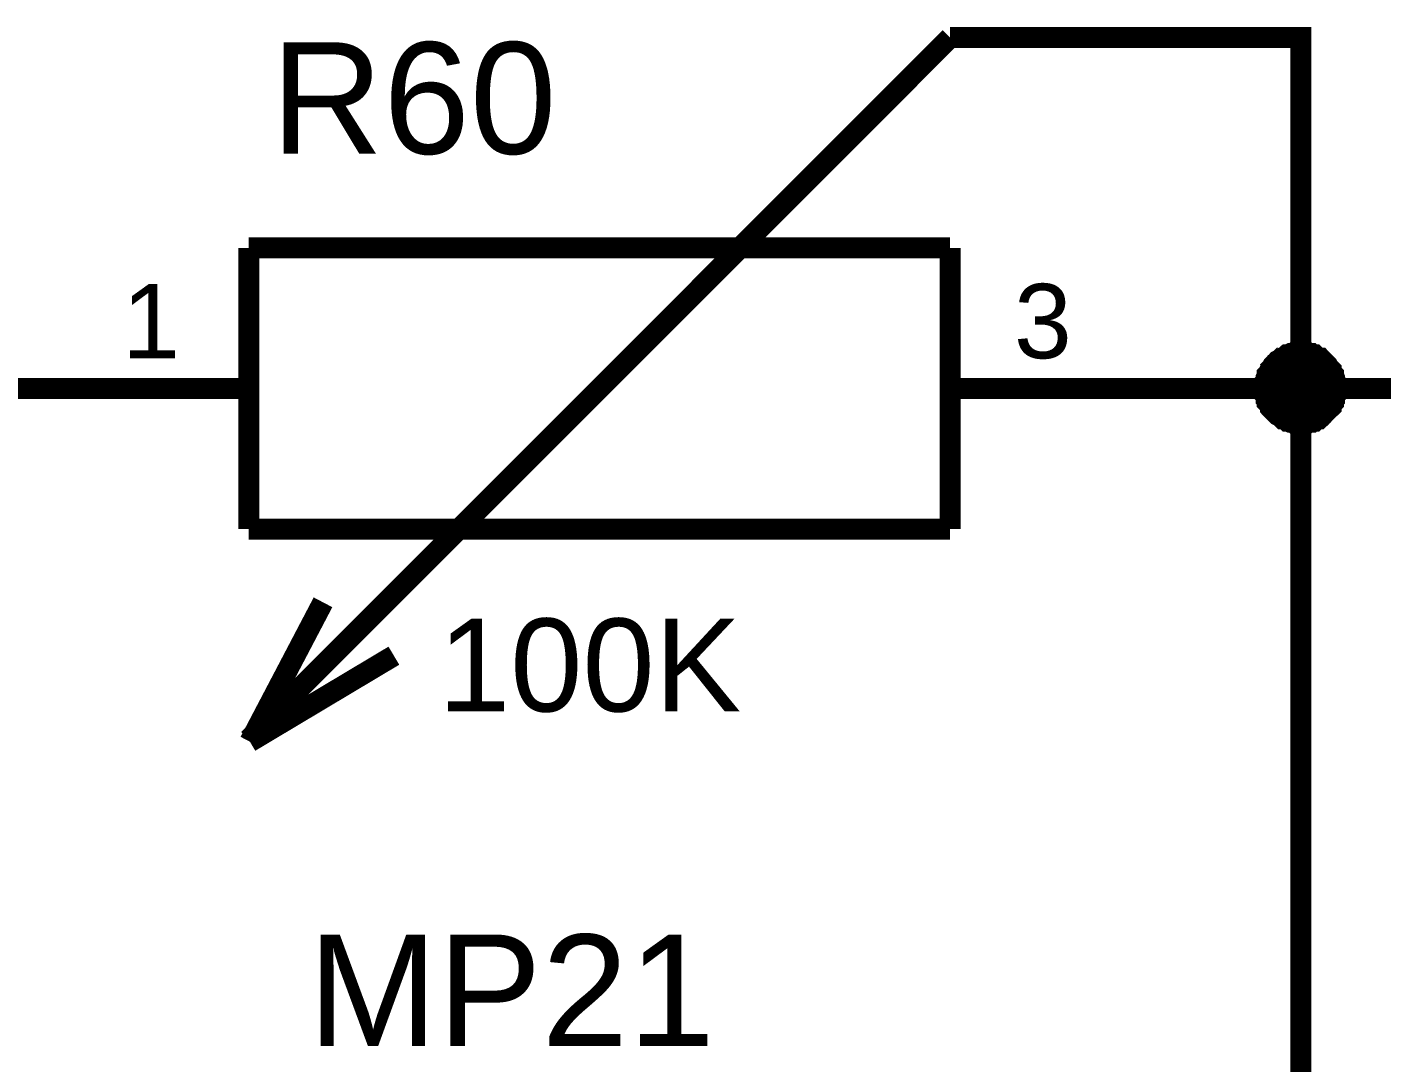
# Model space of a CAD drawing. Header units: millimetres. Extents: x -2024 to 917, y -725 to 13.
# Drawn here: x -1484.78 to -1465.47, y -403.79 to -389.02 of the extents above; entities that cross this region are included whole.
import ezdxf

# ---------------------------------------------------------------- set-up
doc = ezdxf.new("R2010")
doc.units = ezdxf.units.MM
doc.styles.get("Standard").update_dxf_attribs({"font": 'arial.ttf'})

msp = doc.modelspace()

# ---------------------------------------------------------------- linework, layer by layer
at = {"color": 7}
for points, const_width in [([(-1469.123, -389.173), (-1466.624, -389.173), (-1466.624, -394.174), (-1466.624, -409.176), (-1476.621, -409.176), (-1489.117, -409.176)], 0.3), ([(-1471.622, -389.173), (-1481.619, -399.175)], 0.3), ([(-1471.622, -389.173), (-1469.123, -389.173)], 0.3), ([(-1481.619, -392.17), (-1481.619, -396.177)], 0.3), ([(-1481.619, -392.17), (-1471.622, -392.17)], 0.3), ([(-1471.622, -392.17), (-1471.622, -396.177)], 0.3), ([(-1467.137, -394.174), (-1467.137, -394.141), (-1467.137, -394.124), (-1467.137, -394.091), (-1467.12, -394.074), (-1467.12, -394.041), (-1467.12, -394.025), (-1467.104, -393.992), (-1467.104, -393.975), (-1467.087, -393.958), (-1467.071, -393.925), (-1467.054, -393.909), (-1467.054, -393.892), (-1467.038, -393.876), (-1467.021, -393.843), (-1467.004, -393.826), (-1466.988, -393.809), (-1466.971, -393.793), (-1466.955, -393.776), (-1466.922, -393.76), (-1466.905, -393.743), (-1466.889, -393.743), (-1466.872, -393.727), (-1466.839, -393.71), (-1466.822, -393.694), (-1466.806, -393.694), (-1466.773, -393.677), (-1466.756, -393.677), (-1466.723, -393.677), (-1466.707, -393.66), (-1466.673, -393.66), (-1466.657, -393.66), (-1466.624, -393.66)], 0.3), ([(-1467.137, -394.174), (-1467.137, -394.141), (-1467.137, -394.124), (-1467.137, -394.091), (-1467.12, -394.074), (-1467.12, -394.041), (-1467.12, -394.025), (-1467.104, -393.992), (-1467.104, -393.975), (-1467.087, -393.958), (-1467.071, -393.925), (-1467.054, -393.909), (-1467.054, -393.892), (-1467.038, -393.876), (-1467.021, -393.843), (-1467.004, -393.826), (-1466.988, -393.809), (-1466.971, -393.793), (-1466.955, -393.776), (-1466.922, -393.76), (-1466.905, -393.743), (-1466.889, -393.743), (-1466.872, -393.727), (-1466.839, -393.71), (-1466.822, -393.694), (-1466.806, -393.694), (-1466.773, -393.677), (-1466.756, -393.677), (-1466.723, -393.677), (-1466.707, -393.66), (-1466.673, -393.66), (-1466.657, -393.66), (-1466.624, -393.66)], 0.3), ([(-1467.137, -394.174), (-1467.137, -394.141), (-1467.137, -394.124), (-1467.137, -394.091), (-1467.12, -394.074), (-1467.12, -394.041), (-1467.12, -394.025), (-1467.104, -393.992), (-1467.104, -393.975), (-1467.087, -393.958), (-1467.071, -393.925), (-1467.054, -393.909), (-1467.054, -393.892), (-1467.038, -393.876), (-1467.021, -393.843), (-1467.004, -393.826), (-1466.988, -393.809), (-1466.971, -393.793), (-1466.955, -393.776), (-1466.922, -393.76), (-1466.905, -393.743), (-1466.889, -393.743), (-1466.872, -393.727), (-1466.839, -393.71), (-1466.822, -393.694), (-1466.806, -393.694), (-1466.773, -393.677), (-1466.756, -393.677), (-1466.723, -393.677), (-1466.707, -393.66), (-1466.673, -393.66), (-1466.657, -393.66), (-1466.624, -393.66)], 0.3), ([(-1467.137, -394.174), (-1467.137, -394.141), (-1467.137, -394.124), (-1467.137, -394.091), (-1467.12, -394.074), (-1467.12, -394.041), (-1467.12, -394.025), (-1467.104, -393.992), (-1467.104, -393.975), (-1467.087, -393.958), (-1467.071, -393.925), (-1467.054, -393.909), (-1467.054, -393.892), (-1467.038, -393.876), (-1467.021, -393.843), (-1467.004, -393.826), (-1466.988, -393.809), (-1466.971, -393.793), (-1466.955, -393.776), (-1466.922, -393.76), (-1466.905, -393.743), (-1466.889, -393.743), (-1466.872, -393.727), (-1466.839, -393.71), (-1466.822, -393.694), (-1466.806, -393.694), (-1466.773, -393.677), (-1466.756, -393.677), (-1466.723, -393.677), (-1466.707, -393.66), (-1466.673, -393.66), (-1466.657, -393.66), (-1466.624, -393.66)], 0.3), ([(-1467.137, -394.174), (-1467.137, -394.141), (-1467.137, -394.124), (-1467.137, -394.091), (-1467.12, -394.074), (-1467.12, -394.041), (-1467.12, -394.025), (-1467.104, -393.992), (-1467.104, -393.975), (-1467.087, -393.958), (-1467.071, -393.925), (-1467.054, -393.909), (-1467.054, -393.892), (-1467.038, -393.876), (-1467.021, -393.843), (-1467.004, -393.826), (-1466.988, -393.809), (-1466.971, -393.793), (-1466.955, -393.776), (-1466.922, -393.76), (-1466.905, -393.743), (-1466.889, -393.743), (-1466.872, -393.727), (-1466.839, -393.71), (-1466.822, -393.694), (-1466.806, -393.694), (-1466.773, -393.677), (-1466.756, -393.677), (-1466.723, -393.677), (-1466.707, -393.66), (-1466.673, -393.66), (-1466.657, -393.66), (-1466.624, -393.66)], 0.3), ([(-1467.137, -394.174), (-1467.137, -394.141), (-1467.137, -394.124), (-1467.137, -394.091), (-1467.12, -394.074), (-1467.12, -394.041), (-1467.12, -394.025), (-1467.104, -393.992), (-1467.104, -393.975), (-1467.087, -393.958), (-1467.071, -393.925), (-1467.054, -393.909), (-1467.054, -393.892), (-1467.038, -393.876), (-1467.021, -393.843), (-1467.004, -393.826), (-1466.988, -393.809), (-1466.971, -393.793), (-1466.955, -393.776), (-1466.922, -393.76), (-1466.905, -393.743), (-1466.889, -393.743), (-1466.872, -393.727), (-1466.839, -393.71), (-1466.822, -393.694), (-1466.806, -393.694), (-1466.773, -393.677), (-1466.756, -393.677), (-1466.723, -393.677), (-1466.707, -393.66), (-1466.673, -393.66), (-1466.657, -393.66), (-1466.624, -393.66)], 0.3), ([(-1466.624, -393.66), (-1466.624, -393.66)], 0.3), ([(-1466.624, -393.66), (-1466.591, -393.66), (-1466.574, -393.66), (-1466.541, -393.66), (-1466.524, -393.677), (-1466.491, -393.677), (-1466.475, -393.677), (-1466.458, -393.694), (-1466.425, -393.694), (-1466.409, -393.71), (-1466.392, -393.727), (-1466.359, -393.743), (-1466.342, -393.743), (-1466.326, -393.76), (-1466.309, -393.776), (-1466.293, -393.793), (-1466.276, -393.809), (-1466.26, -393.826), (-1466.243, -393.843), (-1466.227, -393.876), (-1466.21, -393.892), (-1466.193, -393.909), (-1466.193, -393.925), (-1466.177, -393.958), (-1466.16, -393.975), (-1466.16, -393.992), (-1466.144, -394.025), (-1466.144, -394.041), (-1466.144, -394.074), (-1466.127, -394.091), (-1466.127, -394.124), (-1466.127, -394.141), (-1466.127, -394.174)], 0.3), ([(-1466.624, -393.66), (-1466.624, -393.66)], 0.3), ([(-1466.624, -393.66), (-1466.591, -393.66), (-1466.574, -393.66), (-1466.541, -393.66), (-1466.524, -393.677), (-1466.491, -393.677), (-1466.475, -393.677), (-1466.458, -393.694), (-1466.425, -393.694), (-1466.409, -393.71), (-1466.392, -393.727), (-1466.359, -393.743), (-1466.342, -393.743), (-1466.326, -393.76), (-1466.309, -393.776), (-1466.293, -393.793), (-1466.276, -393.809), (-1466.26, -393.826), (-1466.243, -393.843), (-1466.227, -393.876), (-1466.21, -393.892), (-1466.193, -393.909), (-1466.193, -393.925), (-1466.177, -393.958), (-1466.16, -393.975), (-1466.16, -393.992), (-1466.144, -394.025), (-1466.144, -394.041), (-1466.144, -394.074), (-1466.127, -394.091), (-1466.127, -394.124), (-1466.127, -394.141), (-1466.127, -394.174)], 0.3), ([(-1466.624, -393.66), (-1466.624, -393.66)], 0.3), ([(-1466.624, -393.66), (-1466.591, -393.66), (-1466.574, -393.66), (-1466.541, -393.66), (-1466.524, -393.677), (-1466.491, -393.677), (-1466.475, -393.677), (-1466.458, -393.694), (-1466.425, -393.694), (-1466.409, -393.71), (-1466.392, -393.727), (-1466.359, -393.743), (-1466.342, -393.743), (-1466.326, -393.76), (-1466.309, -393.776), (-1466.293, -393.793), (-1466.276, -393.809), (-1466.26, -393.826), (-1466.243, -393.843), (-1466.227, -393.876), (-1466.21, -393.892), (-1466.193, -393.909), (-1466.193, -393.925), (-1466.177, -393.958), (-1466.16, -393.975), (-1466.16, -393.992), (-1466.144, -394.025), (-1466.144, -394.041), (-1466.144, -394.074), (-1466.127, -394.091), (-1466.127, -394.124), (-1466.127, -394.141), (-1466.127, -394.174)], 0.3), ([(-1466.624, -393.66), (-1466.624, -393.66)], 0.3), ([(-1466.624, -393.66), (-1466.591, -393.66), (-1466.574, -393.66), (-1466.541, -393.66), (-1466.524, -393.677), (-1466.491, -393.677), (-1466.475, -393.677), (-1466.458, -393.694), (-1466.425, -393.694), (-1466.409, -393.71), (-1466.392, -393.727), (-1466.359, -393.743), (-1466.342, -393.743), (-1466.326, -393.76), (-1466.309, -393.776), (-1466.293, -393.793), (-1466.276, -393.809), (-1466.26, -393.826), (-1466.243, -393.843), (-1466.227, -393.876), (-1466.21, -393.892), (-1466.193, -393.909), (-1466.193, -393.925), (-1466.177, -393.958), (-1466.16, -393.975), (-1466.16, -393.992), (-1466.144, -394.025), (-1466.144, -394.041), (-1466.144, -394.074), (-1466.127, -394.091), (-1466.127, -394.124), (-1466.127, -394.141), (-1466.127, -394.174)], 0.3), ([(-1466.624, -393.66), (-1466.624, -393.66)], 0.3), ([(-1466.624, -393.66), (-1466.591, -393.66), (-1466.574, -393.66), (-1466.541, -393.66), (-1466.524, -393.677), (-1466.491, -393.677), (-1466.475, -393.677), (-1466.458, -393.694), (-1466.425, -393.694), (-1466.409, -393.71), (-1466.392, -393.727), (-1466.359, -393.743), (-1466.342, -393.743), (-1466.326, -393.76), (-1466.309, -393.776), (-1466.293, -393.793), (-1466.276, -393.809), (-1466.26, -393.826), (-1466.243, -393.843), (-1466.227, -393.876), (-1466.21, -393.892), (-1466.193, -393.909), (-1466.193, -393.925), (-1466.177, -393.958), (-1466.16, -393.975), (-1466.16, -393.992), (-1466.144, -394.025), (-1466.144, -394.041), (-1466.144, -394.074), (-1466.127, -394.091), (-1466.127, -394.124), (-1466.127, -394.141), (-1466.127, -394.174)], 0.3), ([(-1466.624, -393.66), (-1466.624, -393.66)], 0.3), ([(-1466.624, -393.66), (-1466.591, -393.66), (-1466.574, -393.66), (-1466.541, -393.66), (-1466.524, -393.677), (-1466.491, -393.677), (-1466.475, -393.677), (-1466.458, -393.694), (-1466.425, -393.694), (-1466.409, -393.71), (-1466.392, -393.727), (-1466.359, -393.743), (-1466.342, -393.743), (-1466.326, -393.76), (-1466.309, -393.776), (-1466.293, -393.793), (-1466.276, -393.809), (-1466.26, -393.826), (-1466.243, -393.843), (-1466.227, -393.876), (-1466.21, -393.892), (-1466.193, -393.909), (-1466.193, -393.925), (-1466.177, -393.958), (-1466.16, -393.975), (-1466.16, -393.992), (-1466.144, -394.025), (-1466.144, -394.041), (-1466.144, -394.074), (-1466.127, -394.091), (-1466.127, -394.124), (-1466.127, -394.141), (-1466.127, -394.174)], 0.3), ([(-1467.137, -394.174), (-1467.137, -394.141), (-1467.137, -394.124), (-1467.137, -394.091), (-1467.12, -394.074), (-1467.12, -394.041), (-1467.12, -394.025), (-1467.104, -393.992), (-1467.104, -393.975), (-1467.087, -393.958), (-1467.071, -393.925), (-1467.054, -393.909), (-1467.054, -393.892), (-1467.038, -393.876), (-1467.021, -393.843), (-1467.004, -393.826), (-1466.988, -393.809), (-1466.971, -393.793), (-1466.955, -393.776), (-1466.922, -393.76), (-1466.905, -393.743), (-1466.889, -393.743), (-1466.872, -393.727), (-1466.839, -393.71), (-1466.822, -393.694), (-1466.806, -393.694), (-1466.773, -393.677), (-1466.756, -393.677), (-1466.723, -393.677), (-1466.707, -393.66), (-1466.673, -393.66), (-1466.657, -393.66), (-1466.624, -393.66)], 0.0991), ([(-1467.137, -394.174), (-1467.137, -394.141), (-1467.137, -394.124), (-1467.137, -394.091), (-1467.12, -394.074), (-1467.12, -394.041), (-1467.12, -394.025), (-1467.104, -393.992), (-1467.104, -393.975), (-1467.087, -393.958), (-1467.071, -393.925), (-1467.054, -393.909), (-1467.054, -393.892), (-1467.038, -393.876), (-1467.021, -393.843), (-1467.004, -393.826), (-1466.988, -393.809), (-1466.971, -393.793), (-1466.955, -393.776), (-1466.922, -393.76), (-1466.905, -393.743), (-1466.889, -393.743), (-1466.872, -393.727), (-1466.839, -393.71), (-1466.822, -393.694), (-1466.806, -393.694), (-1466.773, -393.677), (-1466.756, -393.677), (-1466.723, -393.677), (-1466.707, -393.66), (-1466.673, -393.66), (-1466.657, -393.66), (-1466.624, -393.66)], 0.0991), ([(-1467.137, -394.174), (-1467.137, -394.141), (-1467.137, -394.124), (-1467.137, -394.091), (-1467.12, -394.074), (-1467.12, -394.041), (-1467.12, -394.025), (-1467.104, -393.992), (-1467.104, -393.975), (-1467.087, -393.958), (-1467.071, -393.925), (-1467.054, -393.909), (-1467.054, -393.892), (-1467.038, -393.876), (-1467.021, -393.843), (-1467.004, -393.826), (-1466.988, -393.809), (-1466.971, -393.793), (-1466.955, -393.776), (-1466.922, -393.76), (-1466.905, -393.743), (-1466.889, -393.743), (-1466.872, -393.727), (-1466.839, -393.71), (-1466.822, -393.694), (-1466.806, -393.694), (-1466.773, -393.677), (-1466.756, -393.677), (-1466.723, -393.677), (-1466.707, -393.66), (-1466.673, -393.66), (-1466.657, -393.66), (-1466.624, -393.66)], 0.0991), ([(-1467.137, -394.174), (-1467.137, -394.141), (-1467.137, -394.124), (-1467.137, -394.091), (-1467.12, -394.074), (-1467.12, -394.041), (-1467.12, -394.025), (-1467.104, -393.992), (-1467.104, -393.975), (-1467.087, -393.958), (-1467.071, -393.925), (-1467.054, -393.909), (-1467.054, -393.892), (-1467.038, -393.876), (-1467.021, -393.843), (-1467.004, -393.826), (-1466.988, -393.809), (-1466.971, -393.793), (-1466.955, -393.776), (-1466.922, -393.76), (-1466.905, -393.743), (-1466.889, -393.743), (-1466.872, -393.727), (-1466.839, -393.71), (-1466.822, -393.694), (-1466.806, -393.694), (-1466.773, -393.677), (-1466.756, -393.677), (-1466.723, -393.677), (-1466.707, -393.66), (-1466.673, -393.66), (-1466.657, -393.66), (-1466.624, -393.66)], 0.0991), ([(-1467.137, -394.174), (-1467.137, -394.141), (-1467.137, -394.124), (-1467.137, -394.091), (-1467.12, -394.074), (-1467.12, -394.041), (-1467.12, -394.025), (-1467.104, -393.992), (-1467.104, -393.975), (-1467.087, -393.958), (-1467.071, -393.925), (-1467.054, -393.909), (-1467.054, -393.892), (-1467.038, -393.876), (-1467.021, -393.843), (-1467.004, -393.826), (-1466.988, -393.809), (-1466.971, -393.793), (-1466.955, -393.776), (-1466.922, -393.76), (-1466.905, -393.743), (-1466.889, -393.743), (-1466.872, -393.727), (-1466.839, -393.71), (-1466.822, -393.694), (-1466.806, -393.694), (-1466.773, -393.677), (-1466.756, -393.677), (-1466.723, -393.677), (-1466.707, -393.66), (-1466.673, -393.66), (-1466.657, -393.66), (-1466.624, -393.66)], 0.0991), ([(-1467.137, -394.174), (-1467.137, -394.141), (-1467.137, -394.124), (-1467.137, -394.091), (-1467.12, -394.074), (-1467.12, -394.041), (-1467.12, -394.025), (-1467.104, -393.992), (-1467.104, -393.975), (-1467.087, -393.958), (-1467.071, -393.925), (-1467.054, -393.909), (-1467.054, -393.892), (-1467.038, -393.876), (-1467.021, -393.843), (-1467.004, -393.826), (-1466.988, -393.809), (-1466.971, -393.793), (-1466.955, -393.776), (-1466.922, -393.76), (-1466.905, -393.743), (-1466.889, -393.743), (-1466.872, -393.727), (-1466.839, -393.71), (-1466.822, -393.694), (-1466.806, -393.694), (-1466.773, -393.677), (-1466.756, -393.677), (-1466.723, -393.677), (-1466.707, -393.66), (-1466.673, -393.66), (-1466.657, -393.66), (-1466.624, -393.66)], 0.0991), ([(-1466.624, -393.66), (-1466.624, -393.66)], 0.0991), ([(-1466.624, -393.66), (-1466.591, -393.66), (-1466.574, -393.66), (-1466.541, -393.66), (-1466.524, -393.677), (-1466.491, -393.677), (-1466.475, -393.677), (-1466.458, -393.694), (-1466.425, -393.694), (-1466.409, -393.71), (-1466.392, -393.727), (-1466.359, -393.743), (-1466.342, -393.743), (-1466.326, -393.76), (-1466.309, -393.776), (-1466.293, -393.793), (-1466.276, -393.809), (-1466.26, -393.826), (-1466.243, -393.843), (-1466.227, -393.876), (-1466.21, -393.892), (-1466.193, -393.909), (-1466.193, -393.925), (-1466.177, -393.958), (-1466.16, -393.975), (-1466.16, -393.992), (-1466.144, -394.025), (-1466.144, -394.041), (-1466.144, -394.074), (-1466.127, -394.091), (-1466.127, -394.124), (-1466.127, -394.141), (-1466.127, -394.174)], 0.0991), ([(-1466.624, -393.66), (-1466.624, -393.66)], 0.0991), ([(-1466.624, -393.66), (-1466.591, -393.66), (-1466.574, -393.66), (-1466.541, -393.66), (-1466.524, -393.677), (-1466.491, -393.677), (-1466.475, -393.677), (-1466.458, -393.694), (-1466.425, -393.694), (-1466.409, -393.71), (-1466.392, -393.727), (-1466.359, -393.743), (-1466.342, -393.743), (-1466.326, -393.76), (-1466.309, -393.776), (-1466.293, -393.793), (-1466.276, -393.809), (-1466.26, -393.826), (-1466.243, -393.843), (-1466.227, -393.876), (-1466.21, -393.892), (-1466.193, -393.909), (-1466.193, -393.925), (-1466.177, -393.958), (-1466.16, -393.975), (-1466.16, -393.992), (-1466.144, -394.025), (-1466.144, -394.041), (-1466.144, -394.074), (-1466.127, -394.091), (-1466.127, -394.124), (-1466.127, -394.141), (-1466.127, -394.174)], 0.0991), ([(-1466.624, -393.66), (-1466.624, -393.66)], 0.0991), ([(-1466.624, -393.66), (-1466.591, -393.66), (-1466.574, -393.66), (-1466.541, -393.66), (-1466.524, -393.677), (-1466.491, -393.677), (-1466.475, -393.677), (-1466.458, -393.694), (-1466.425, -393.694), (-1466.409, -393.71), (-1466.392, -393.727), (-1466.359, -393.743), (-1466.342, -393.743), (-1466.326, -393.76), (-1466.309, -393.776), (-1466.293, -393.793), (-1466.276, -393.809), (-1466.26, -393.826), (-1466.243, -393.843), (-1466.227, -393.876), (-1466.21, -393.892), (-1466.193, -393.909), (-1466.193, -393.925), (-1466.177, -393.958), (-1466.16, -393.975), (-1466.16, -393.992), (-1466.144, -394.025), (-1466.144, -394.041), (-1466.144, -394.074), (-1466.127, -394.091), (-1466.127, -394.124), (-1466.127, -394.141), (-1466.127, -394.174)], 0.0991), ([(-1466.624, -393.66), (-1466.624, -393.66)], 0.0991), ([(-1466.624, -393.66), (-1466.591, -393.66), (-1466.574, -393.66), (-1466.541, -393.66), (-1466.524, -393.677), (-1466.491, -393.677), (-1466.475, -393.677), (-1466.458, -393.694), (-1466.425, -393.694), (-1466.409, -393.71), (-1466.392, -393.727), (-1466.359, -393.743), (-1466.342, -393.743), (-1466.326, -393.76), (-1466.309, -393.776), (-1466.293, -393.793), (-1466.276, -393.809), (-1466.26, -393.826), (-1466.243, -393.843), (-1466.227, -393.876), (-1466.21, -393.892), (-1466.193, -393.909), (-1466.193, -393.925), (-1466.177, -393.958), (-1466.16, -393.975), (-1466.16, -393.992), (-1466.144, -394.025), (-1466.144, -394.041), (-1466.144, -394.074), (-1466.127, -394.091), (-1466.127, -394.124), (-1466.127, -394.141), (-1466.127, -394.174)], 0.0991), ([(-1466.624, -393.66), (-1466.624, -393.66)], 0.0991), ([(-1466.624, -393.66), (-1466.591, -393.66), (-1466.574, -393.66), (-1466.541, -393.66), (-1466.524, -393.677), (-1466.491, -393.677), (-1466.475, -393.677), (-1466.458, -393.694), (-1466.425, -393.694), (-1466.409, -393.71), (-1466.392, -393.727), (-1466.359, -393.743), (-1466.342, -393.743), (-1466.326, -393.76), (-1466.309, -393.776), (-1466.293, -393.793), (-1466.276, -393.809), (-1466.26, -393.826), (-1466.243, -393.843), (-1466.227, -393.876), (-1466.21, -393.892), (-1466.193, -393.909), (-1466.193, -393.925), (-1466.177, -393.958), (-1466.16, -393.975), (-1466.16, -393.992), (-1466.144, -394.025), (-1466.144, -394.041), (-1466.144, -394.074), (-1466.127, -394.091), (-1466.127, -394.124), (-1466.127, -394.141), (-1466.127, -394.174)], 0.0991), ([(-1466.624, -393.66), (-1466.624, -393.66)], 0.0991), ([(-1466.624, -393.66), (-1466.591, -393.66), (-1466.574, -393.66), (-1466.541, -393.66), (-1466.524, -393.677), (-1466.491, -393.677), (-1466.475, -393.677), (-1466.458, -393.694), (-1466.425, -393.694), (-1466.409, -393.71), (-1466.392, -393.727), (-1466.359, -393.743), (-1466.342, -393.743), (-1466.326, -393.76), (-1466.309, -393.776), (-1466.293, -393.793), (-1466.276, -393.809), (-1466.26, -393.826), (-1466.243, -393.843), (-1466.227, -393.876), (-1466.21, -393.892), (-1466.193, -393.909), (-1466.193, -393.925), (-1466.177, -393.958), (-1466.16, -393.975), (-1466.16, -393.992), (-1466.144, -394.025), (-1466.144, -394.041), (-1466.144, -394.074), (-1466.127, -394.091), (-1466.127, -394.124), (-1466.127, -394.141), (-1466.127, -394.174)], 0.0991), ([(-1484.118, -394.174), (-1486.617, -394.174)], 0.3), ([(-1481.619, -394.174), (-1484.118, -394.174)], 0.3), ([(-1471.622, -394.174), (-1469.123, -394.174)], 0.3), ([(-1469.123, -394.174), (-1466.624, -394.174)], 0.3), ([(-1466.624, -394.671), (-1466.657, -394.671), (-1466.673, -394.671), (-1466.707, -394.671), (-1466.723, -394.654), (-1466.756, -394.654), (-1466.773, -394.654), (-1466.806, -394.637), (-1466.822, -394.637), (-1466.839, -394.621), (-1466.872, -394.604), (-1466.889, -394.604), (-1466.905, -394.588), (-1466.922, -394.571), (-1466.955, -394.555), (-1466.971, -394.538), (-1466.988, -394.521), (-1467.004, -394.505), (-1467.021, -394.488), (-1467.038, -394.472), (-1467.054, -394.455), (-1467.054, -394.439), (-1467.071, -394.406), (-1467.087, -394.389), (-1467.104, -394.372), (-1467.104, -394.339), (-1467.12, -394.323), (-1467.12, -394.306), (-1467.12, -394.273), (-1467.137, -394.257), (-1467.137, -394.223), (-1467.137, -394.207), (-1467.137, -394.174)], 0.3), ([(-1467.137, -394.174), (-1467.137, -394.174)], 0.3), ([(-1466.624, -394.671), (-1466.657, -394.671), (-1466.673, -394.671), (-1466.707, -394.671), (-1466.723, -394.654), (-1466.756, -394.654), (-1466.773, -394.654), (-1466.806, -394.637), (-1466.822, -394.637), (-1466.839, -394.621), (-1466.872, -394.604), (-1466.889, -394.604), (-1466.905, -394.588), (-1466.922, -394.571), (-1466.955, -394.555), (-1466.971, -394.538), (-1466.988, -394.521), (-1467.004, -394.505), (-1467.021, -394.488), (-1467.038, -394.472), (-1467.054, -394.455), (-1467.054, -394.439), (-1467.071, -394.406), (-1467.087, -394.389), (-1467.104, -394.372), (-1467.104, -394.339), (-1467.12, -394.323), (-1467.12, -394.306), (-1467.12, -394.273), (-1467.137, -394.257), (-1467.137, -394.223), (-1467.137, -394.207), (-1467.137, -394.174)], 0.3), ([(-1467.137, -394.174), (-1467.137, -394.174)], 0.3), ([(-1466.624, -394.671), (-1466.657, -394.671), (-1466.673, -394.671), (-1466.707, -394.671), (-1466.723, -394.654), (-1466.756, -394.654), (-1466.773, -394.654), (-1466.806, -394.637), (-1466.822, -394.637), (-1466.839, -394.621), (-1466.872, -394.604), (-1466.889, -394.604), (-1466.905, -394.588), (-1466.922, -394.571), (-1466.955, -394.555), (-1466.971, -394.538), (-1466.988, -394.521), (-1467.004, -394.505), (-1467.021, -394.488), (-1467.038, -394.472), (-1467.054, -394.455), (-1467.054, -394.439), (-1467.071, -394.406), (-1467.087, -394.389), (-1467.104, -394.372), (-1467.104, -394.339), (-1467.12, -394.323), (-1467.12, -394.306), (-1467.12, -394.273), (-1467.137, -394.257), (-1467.137, -394.223), (-1467.137, -394.207), (-1467.137, -394.174)], 0.3), ([(-1467.137, -394.174), (-1467.137, -394.174)], 0.3), ([(-1466.624, -394.671), (-1466.657, -394.671), (-1466.673, -394.671), (-1466.707, -394.671), (-1466.723, -394.654), (-1466.756, -394.654), (-1466.773, -394.654), (-1466.806, -394.637), (-1466.822, -394.637), (-1466.839, -394.621), (-1466.872, -394.604), (-1466.889, -394.604), (-1466.905, -394.588), (-1466.922, -394.571), (-1466.955, -394.555), (-1466.971, -394.538), (-1466.988, -394.521), (-1467.004, -394.505), (-1467.021, -394.488), (-1467.038, -394.472), (-1467.054, -394.455), (-1467.054, -394.439), (-1467.071, -394.406), (-1467.087, -394.389), (-1467.104, -394.372), (-1467.104, -394.339), (-1467.12, -394.323), (-1467.12, -394.306), (-1467.12, -394.273), (-1467.137, -394.257), (-1467.137, -394.223), (-1467.137, -394.207), (-1467.137, -394.174)], 0.3), ([(-1467.137, -394.174), (-1467.137, -394.174)], 0.3), ([(-1466.624, -394.671), (-1466.657, -394.671), (-1466.673, -394.671), (-1466.707, -394.671), (-1466.723, -394.654), (-1466.756, -394.654), (-1466.773, -394.654), (-1466.806, -394.637), (-1466.822, -394.637), (-1466.839, -394.621), (-1466.872, -394.604), (-1466.889, -394.604), (-1466.905, -394.588), (-1466.922, -394.571), (-1466.955, -394.555), (-1466.971, -394.538), (-1466.988, -394.521), (-1467.004, -394.505), (-1467.021, -394.488), (-1467.038, -394.472), (-1467.054, -394.455), (-1467.054, -394.439), (-1467.071, -394.406), (-1467.087, -394.389), (-1467.104, -394.372), (-1467.104, -394.339), (-1467.12, -394.323), (-1467.12, -394.306), (-1467.12, -394.273), (-1467.137, -394.257), (-1467.137, -394.223), (-1467.137, -394.207), (-1467.137, -394.174)], 0.3), ([(-1467.137, -394.174), (-1467.137, -394.174)], 0.3), ([(-1466.624, -394.671), (-1466.657, -394.671), (-1466.673, -394.671), (-1466.707, -394.671), (-1466.723, -394.654), (-1466.756, -394.654), (-1466.773, -394.654), (-1466.806, -394.637), (-1466.822, -394.637), (-1466.839, -394.621), (-1466.872, -394.604), (-1466.889, -394.604), (-1466.905, -394.588), (-1466.922, -394.571), (-1466.955, -394.555), (-1466.971, -394.538), (-1466.988, -394.521), (-1467.004, -394.505), (-1467.021, -394.488), (-1467.038, -394.472), (-1467.054, -394.455), (-1467.054, -394.439), (-1467.071, -394.406), (-1467.087, -394.389), (-1467.104, -394.372), (-1467.104, -394.339), (-1467.12, -394.323), (-1467.12, -394.306), (-1467.12, -394.273), (-1467.137, -394.257), (-1467.137, -394.223), (-1467.137, -394.207), (-1467.137, -394.174)], 0.3), ([(-1467.137, -394.174), (-1467.137, -394.174)], 0.3), ([(-1466.127, -394.174), (-1466.127, -394.207), (-1466.127, -394.223), (-1466.127, -394.257), (-1466.144, -394.273), (-1466.144, -394.306), (-1466.144, -394.323), (-1466.16, -394.339), (-1466.16, -394.372), (-1466.177, -394.389), (-1466.193, -394.406), (-1466.193, -394.439), (-1466.21, -394.455), (-1466.227, -394.472), (-1466.243, -394.488), (-1466.26, -394.505), (-1466.276, -394.521), (-1466.293, -394.538), (-1466.309, -394.555), (-1466.326, -394.571), (-1466.342, -394.588), (-1466.359, -394.604), (-1466.392, -394.604), (-1466.409, -394.621), (-1466.425, -394.637), (-1466.458, -394.637), (-1466.475, -394.654), (-1466.491, -394.654), (-1466.524, -394.654), (-1466.541, -394.671), (-1466.574, -394.671), (-1466.591, -394.671), (-1466.624, -394.671)], 0.3), ([(-1466.127, -394.174), (-1466.127, -394.207), (-1466.127, -394.223), (-1466.127, -394.257), (-1466.144, -394.273), (-1466.144, -394.306), (-1466.144, -394.323), (-1466.16, -394.339), (-1466.16, -394.372), (-1466.177, -394.389), (-1466.193, -394.406), (-1466.193, -394.439), (-1466.21, -394.455), (-1466.227, -394.472), (-1466.243, -394.488), (-1466.26, -394.505), (-1466.276, -394.521), (-1466.293, -394.538), (-1466.309, -394.555), (-1466.326, -394.571), (-1466.342, -394.588), (-1466.359, -394.604), (-1466.392, -394.604), (-1466.409, -394.621), (-1466.425, -394.637), (-1466.458, -394.637), (-1466.475, -394.654), (-1466.491, -394.654), (-1466.524, -394.654), (-1466.541, -394.671), (-1466.574, -394.671), (-1466.591, -394.671), (-1466.624, -394.671)], 0.3), ([(-1466.624, -394.174), (-1464.125, -394.174)], 0.3), ([(-1466.127, -394.174), (-1466.127, -394.207), (-1466.127, -394.223), (-1466.127, -394.257), (-1466.144, -394.273), (-1466.144, -394.306), (-1466.144, -394.323), (-1466.16, -394.339), (-1466.16, -394.372), (-1466.177, -394.389), (-1466.193, -394.406), (-1466.193, -394.439), (-1466.21, -394.455), (-1466.227, -394.472), (-1466.243, -394.488), (-1466.26, -394.505), (-1466.276, -394.521), (-1466.293, -394.538), (-1466.309, -394.555), (-1466.326, -394.571), (-1466.342, -394.588), (-1466.359, -394.604), (-1466.392, -394.604), (-1466.409, -394.621), (-1466.425, -394.637), (-1466.458, -394.637), (-1466.475, -394.654), (-1466.491, -394.654), (-1466.524, -394.654), (-1466.541, -394.671), (-1466.574, -394.671), (-1466.591, -394.671), (-1466.624, -394.671)], 0.3), ([(-1466.127, -394.174), (-1466.127, -394.207), (-1466.127, -394.223), (-1466.127, -394.257), (-1466.144, -394.273), (-1466.144, -394.306), (-1466.144, -394.323), (-1466.16, -394.339), (-1466.16, -394.372), (-1466.177, -394.389), (-1466.193, -394.406), (-1466.193, -394.439), (-1466.21, -394.455), (-1466.227, -394.472), (-1466.243, -394.488), (-1466.26, -394.505), (-1466.276, -394.521), (-1466.293, -394.538), (-1466.309, -394.555), (-1466.326, -394.571), (-1466.342, -394.588), (-1466.359, -394.604), (-1466.392, -394.604), (-1466.409, -394.621), (-1466.425, -394.637), (-1466.458, -394.637), (-1466.475, -394.654), (-1466.491, -394.654), (-1466.524, -394.654), (-1466.541, -394.671), (-1466.574, -394.671), (-1466.591, -394.671), (-1466.624, -394.671)], 0.3), ([(-1466.127, -394.174), (-1466.127, -394.207), (-1466.127, -394.223), (-1466.127, -394.257), (-1466.144, -394.273), (-1466.144, -394.306), (-1466.144, -394.323), (-1466.16, -394.339), (-1466.16, -394.372), (-1466.177, -394.389), (-1466.193, -394.406), (-1466.193, -394.439), (-1466.21, -394.455), (-1466.227, -394.472), (-1466.243, -394.488), (-1466.26, -394.505), (-1466.276, -394.521), (-1466.293, -394.538), (-1466.309, -394.555), (-1466.326, -394.571), (-1466.342, -394.588), (-1466.359, -394.604), (-1466.392, -394.604), (-1466.409, -394.621), (-1466.425, -394.637), (-1466.458, -394.637), (-1466.475, -394.654), (-1466.491, -394.654), (-1466.524, -394.654), (-1466.541, -394.671), (-1466.574, -394.671), (-1466.591, -394.671), (-1466.624, -394.671)], 0.3), ([(-1466.127, -394.174), (-1466.127, -394.207), (-1466.127, -394.223), (-1466.127, -394.257), (-1466.144, -394.273), (-1466.144, -394.306), (-1466.144, -394.323), (-1466.16, -394.339), (-1466.16, -394.372), (-1466.177, -394.389), (-1466.193, -394.406), (-1466.193, -394.439), (-1466.21, -394.455), (-1466.227, -394.472), (-1466.243, -394.488), (-1466.26, -394.505), (-1466.276, -394.521), (-1466.293, -394.538), (-1466.309, -394.555), (-1466.326, -394.571), (-1466.342, -394.588), (-1466.359, -394.604), (-1466.392, -394.604), (-1466.409, -394.621), (-1466.425, -394.637), (-1466.458, -394.637), (-1466.475, -394.654), (-1466.491, -394.654), (-1466.524, -394.654), (-1466.541, -394.671), (-1466.574, -394.671), (-1466.591, -394.671), (-1466.624, -394.671)], 0.3), ([(-1466.127, -394.174), (-1466.127, -394.174), (-1466.127, -394.174), (-1466.127, -394.174), (-1466.127, -394.174), (-1466.127, -394.174), (-1466.127, -394.174), (-1466.127, -394.174), (-1466.127, -394.174), (-1466.127, -394.174), (-1466.127, -394.174), (-1466.127, -394.174), (-1466.127, -394.174), (-1466.127, -394.174), (-1466.127, -394.174), (-1466.127, -394.174), (-1466.127, -394.174), (-1466.127, -394.174), (-1466.127, -394.174), (-1466.127, -394.174), (-1466.127, -394.174), (-1466.127, -394.174), (-1466.127, -394.174), (-1466.127, -394.174), (-1466.127, -394.174), (-1466.127, -394.174), (-1466.127, -394.174), (-1466.127, -394.174), (-1466.127, -394.174), (-1466.127, -394.174), (-1466.127, -394.174), (-1466.127, -394.174), (-1466.127, -394.174)], 0.3), ([(-1466.127, -394.174), (-1466.127, -394.174)], 0.3), ([(-1466.127, -394.174), (-1466.127, -394.174), (-1466.127, -394.174), (-1466.127, -394.174), (-1466.127, -394.174), (-1466.127, -394.174), (-1466.127, -394.174), (-1466.127, -394.174), (-1466.127, -394.174), (-1466.127, -394.174), (-1466.127, -394.174), (-1466.127, -394.174), (-1466.127, -394.174), (-1466.127, -394.174), (-1466.127, -394.174), (-1466.127, -394.174), (-1466.127, -394.174), (-1466.127, -394.174), (-1466.127, -394.174), (-1466.127, -394.174), (-1466.127, -394.174), (-1466.127, -394.174), (-1466.127, -394.174), (-1466.127, -394.174), (-1466.127, -394.174), (-1466.127, -394.174), (-1466.127, -394.174), (-1466.127, -394.174), (-1466.127, -394.174), (-1466.127, -394.174), (-1466.127, -394.174), (-1466.127, -394.174), (-1466.127, -394.174)], 0.3), ([(-1466.127, -394.174), (-1466.127, -394.174)], 0.3), ([(-1466.127, -394.174), (-1466.127, -394.174), (-1466.127, -394.174), (-1466.127, -394.174), (-1466.127, -394.174), (-1466.127, -394.174), (-1466.127, -394.174), (-1466.127, -394.174), (-1466.127, -394.174), (-1466.127, -394.174), (-1466.127, -394.174), (-1466.127, -394.174), (-1466.127, -394.174), (-1466.127, -394.174), (-1466.127, -394.174), (-1466.127, -394.174), (-1466.127, -394.174), (-1466.127, -394.174), (-1466.127, -394.174), (-1466.127, -394.174), (-1466.127, -394.174), (-1466.127, -394.174), (-1466.127, -394.174), (-1466.127, -394.174), (-1466.127, -394.174), (-1466.127, -394.174), (-1466.127, -394.174), (-1466.127, -394.174), (-1466.127, -394.174), (-1466.127, -394.174), (-1466.127, -394.174), (-1466.127, -394.174), (-1466.127, -394.174)], 0.3), ([(-1466.127, -394.174), (-1466.127, -394.174)], 0.3), ([(-1466.127, -394.174), (-1466.127, -394.174), (-1466.127, -394.174), (-1466.127, -394.174), (-1466.127, -394.174), (-1466.127, -394.174), (-1466.127, -394.174), (-1466.127, -394.174), (-1466.127, -394.174), (-1466.127, -394.174), (-1466.127, -394.174), (-1466.127, -394.174), (-1466.127, -394.174), (-1466.127, -394.174), (-1466.127, -394.174), (-1466.127, -394.174), (-1466.127, -394.174), (-1466.127, -394.174), (-1466.127, -394.174), (-1466.127, -394.174), (-1466.127, -394.174), (-1466.127, -394.174), (-1466.127, -394.174), (-1466.127, -394.174), (-1466.127, -394.174), (-1466.127, -394.174), (-1466.127, -394.174), (-1466.127, -394.174), (-1466.127, -394.174), (-1466.127, -394.174), (-1466.127, -394.174), (-1466.127, -394.174), (-1466.127, -394.174)], 0.3), ([(-1466.127, -394.174), (-1466.127, -394.174)], 0.3), ([(-1466.127, -394.174), (-1466.127, -394.174), (-1466.127, -394.174), (-1466.127, -394.174), (-1466.127, -394.174), (-1466.127, -394.174), (-1466.127, -394.174), (-1466.127, -394.174), (-1466.127, -394.174), (-1466.127, -394.174), (-1466.127, -394.174), (-1466.127, -394.174), (-1466.127, -394.174), (-1466.127, -394.174), (-1466.127, -394.174), (-1466.127, -394.174), (-1466.127, -394.174), (-1466.127, -394.174), (-1466.127, -394.174), (-1466.127, -394.174), (-1466.127, -394.174), (-1466.127, -394.174), (-1466.127, -394.174), (-1466.127, -394.174), (-1466.127, -394.174), (-1466.127, -394.174), (-1466.127, -394.174), (-1466.127, -394.174), (-1466.127, -394.174), (-1466.127, -394.174), (-1466.127, -394.174), (-1466.127, -394.174), (-1466.127, -394.174)], 0.3), ([(-1466.127, -394.174), (-1466.127, -394.174)], 0.3), ([(-1466.127, -394.174), (-1466.127, -394.174), (-1466.127, -394.174), (-1466.127, -394.174), (-1466.127, -394.174), (-1466.127, -394.174), (-1466.127, -394.174), (-1466.127, -394.174), (-1466.127, -394.174), (-1466.127, -394.174), (-1466.127, -394.174), (-1466.127, -394.174), (-1466.127, -394.174), (-1466.127, -394.174), (-1466.127, -394.174), (-1466.127, -394.174), (-1466.127, -394.174), (-1466.127, -394.174), (-1466.127, -394.174), (-1466.127, -394.174), (-1466.127, -394.174), (-1466.127, -394.174), (-1466.127, -394.174), (-1466.127, -394.174), (-1466.127, -394.174), (-1466.127, -394.174), (-1466.127, -394.174), (-1466.127, -394.174), (-1466.127, -394.174), (-1466.127, -394.174), (-1466.127, -394.174), (-1466.127, -394.174), (-1466.127, -394.174)], 0.3), ([(-1466.127, -394.174), (-1466.127, -394.174)], 0.3), ([(-1466.624, -394.671), (-1466.657, -394.671), (-1466.673, -394.671), (-1466.707, -394.671), (-1466.723, -394.654), (-1466.756, -394.654), (-1466.773, -394.654), (-1466.806, -394.637), (-1466.822, -394.637), (-1466.839, -394.621), (-1466.872, -394.604), (-1466.889, -394.604), (-1466.905, -394.588), (-1466.922, -394.571), (-1466.955, -394.555), (-1466.971, -394.538), (-1466.988, -394.521), (-1467.004, -394.505), (-1467.021, -394.488), (-1467.038, -394.472), (-1467.054, -394.455), (-1467.054, -394.439), (-1467.071, -394.406), (-1467.087, -394.389), (-1467.104, -394.372), (-1467.104, -394.339), (-1467.12, -394.323), (-1467.12, -394.306), (-1467.12, -394.273), (-1467.137, -394.257), (-1467.137, -394.223), (-1467.137, -394.207), (-1467.137, -394.174)], 0.0991), ([(-1467.137, -394.174), (-1467.137, -394.174)], 0.0991), ([(-1466.624, -394.671), (-1466.657, -394.671), (-1466.673, -394.671), (-1466.707, -394.671), (-1466.723, -394.654), (-1466.756, -394.654), (-1466.773, -394.654), (-1466.806, -394.637), (-1466.822, -394.637), (-1466.839, -394.621), (-1466.872, -394.604), (-1466.889, -394.604), (-1466.905, -394.588), (-1466.922, -394.571), (-1466.955, -394.555), (-1466.971, -394.538), (-1466.988, -394.521), (-1467.004, -394.505), (-1467.021, -394.488), (-1467.038, -394.472), (-1467.054, -394.455), (-1467.054, -394.439), (-1467.071, -394.406), (-1467.087, -394.389), (-1467.104, -394.372), (-1467.104, -394.339), (-1467.12, -394.323), (-1467.12, -394.306), (-1467.12, -394.273), (-1467.137, -394.257), (-1467.137, -394.223), (-1467.137, -394.207), (-1467.137, -394.174)], 0.0991), ([(-1467.137, -394.174), (-1467.137, -394.174)], 0.0991), ([(-1466.624, -394.671), (-1466.657, -394.671), (-1466.673, -394.671), (-1466.707, -394.671), (-1466.723, -394.654), (-1466.756, -394.654), (-1466.773, -394.654), (-1466.806, -394.637), (-1466.822, -394.637), (-1466.839, -394.621), (-1466.872, -394.604), (-1466.889, -394.604), (-1466.905, -394.588), (-1466.922, -394.571), (-1466.955, -394.555), (-1466.971, -394.538), (-1466.988, -394.521), (-1467.004, -394.505), (-1467.021, -394.488), (-1467.038, -394.472), (-1467.054, -394.455), (-1467.054, -394.439), (-1467.071, -394.406), (-1467.087, -394.389), (-1467.104, -394.372), (-1467.104, -394.339), (-1467.12, -394.323), (-1467.12, -394.306), (-1467.12, -394.273), (-1467.137, -394.257), (-1467.137, -394.223), (-1467.137, -394.207), (-1467.137, -394.174)], 0.0991), ([(-1467.137, -394.174), (-1467.137, -394.174)], 0.0991), ([(-1466.624, -394.671), (-1466.657, -394.671), (-1466.673, -394.671), (-1466.707, -394.671), (-1466.723, -394.654), (-1466.756, -394.654), (-1466.773, -394.654), (-1466.806, -394.637), (-1466.822, -394.637), (-1466.839, -394.621), (-1466.872, -394.604), (-1466.889, -394.604), (-1466.905, -394.588), (-1466.922, -394.571), (-1466.955, -394.555), (-1466.971, -394.538), (-1466.988, -394.521), (-1467.004, -394.505), (-1467.021, -394.488), (-1467.038, -394.472), (-1467.054, -394.455), (-1467.054, -394.439), (-1467.071, -394.406), (-1467.087, -394.389), (-1467.104, -394.372), (-1467.104, -394.339), (-1467.12, -394.323), (-1467.12, -394.306), (-1467.12, -394.273), (-1467.137, -394.257), (-1467.137, -394.223), (-1467.137, -394.207), (-1467.137, -394.174)], 0.0991), ([(-1467.137, -394.174), (-1467.137, -394.174)], 0.0991), ([(-1466.624, -394.671), (-1466.657, -394.671), (-1466.673, -394.671), (-1466.707, -394.671), (-1466.723, -394.654), (-1466.756, -394.654), (-1466.773, -394.654), (-1466.806, -394.637), (-1466.822, -394.637), (-1466.839, -394.621), (-1466.872, -394.604), (-1466.889, -394.604), (-1466.905, -394.588), (-1466.922, -394.571), (-1466.955, -394.555), (-1466.971, -394.538), (-1466.988, -394.521), (-1467.004, -394.505), (-1467.021, -394.488), (-1467.038, -394.472), (-1467.054, -394.455), (-1467.054, -394.439), (-1467.071, -394.406), (-1467.087, -394.389), (-1467.104, -394.372), (-1467.104, -394.339), (-1467.12, -394.323), (-1467.12, -394.306), (-1467.12, -394.273), (-1467.137, -394.257), (-1467.137, -394.223), (-1467.137, -394.207), (-1467.137, -394.174)], 0.0991), ([(-1467.137, -394.174), (-1467.137, -394.174)], 0.0991), ([(-1466.624, -394.671), (-1466.657, -394.671), (-1466.673, -394.671), (-1466.707, -394.671), (-1466.723, -394.654), (-1466.756, -394.654), (-1466.773, -394.654), (-1466.806, -394.637), (-1466.822, -394.637), (-1466.839, -394.621), (-1466.872, -394.604), (-1466.889, -394.604), (-1466.905, -394.588), (-1466.922, -394.571), (-1466.955, -394.555), (-1466.971, -394.538), (-1466.988, -394.521), (-1467.004, -394.505), (-1467.021, -394.488), (-1467.038, -394.472), (-1467.054, -394.455), (-1467.054, -394.439), (-1467.071, -394.406), (-1467.087, -394.389), (-1467.104, -394.372), (-1467.104, -394.339), (-1467.12, -394.323), (-1467.12, -394.306), (-1467.12, -394.273), (-1467.137, -394.257), (-1467.137, -394.223), (-1467.137, -394.207), (-1467.137, -394.174)], 0.0991), ([(-1467.137, -394.174), (-1467.137, -394.174)], 0.0991), ([(-1466.127, -394.174), (-1466.127, -394.207), (-1466.127, -394.223), (-1466.127, -394.257), (-1466.144, -394.273), (-1466.144, -394.306), (-1466.144, -394.323), (-1466.16, -394.339), (-1466.16, -394.372), (-1466.177, -394.389), (-1466.193, -394.406), (-1466.193, -394.439), (-1466.21, -394.455), (-1466.227, -394.472), (-1466.243, -394.488), (-1466.26, -394.505), (-1466.276, -394.521), (-1466.293, -394.538), (-1466.309, -394.555), (-1466.326, -394.571), (-1466.342, -394.588), (-1466.359, -394.604), (-1466.392, -394.604), (-1466.409, -394.621), (-1466.425, -394.637), (-1466.458, -394.637), (-1466.475, -394.654), (-1466.491, -394.654), (-1466.524, -394.654), (-1466.541, -394.671), (-1466.574, -394.671), (-1466.591, -394.671), (-1466.624, -394.671)], 0.0991), ([(-1466.127, -394.174), (-1466.127, -394.207), (-1466.127, -394.223), (-1466.127, -394.257), (-1466.144, -394.273), (-1466.144, -394.306), (-1466.144, -394.323), (-1466.16, -394.339), (-1466.16, -394.372), (-1466.177, -394.389), (-1466.193, -394.406), (-1466.193, -394.439), (-1466.21, -394.455), (-1466.227, -394.472), (-1466.243, -394.488), (-1466.26, -394.505), (-1466.276, -394.521), (-1466.293, -394.538), (-1466.309, -394.555), (-1466.326, -394.571), (-1466.342, -394.588), (-1466.359, -394.604), (-1466.392, -394.604), (-1466.409, -394.621), (-1466.425, -394.637), (-1466.458, -394.637), (-1466.475, -394.654), (-1466.491, -394.654), (-1466.524, -394.654), (-1466.541, -394.671), (-1466.574, -394.671), (-1466.591, -394.671), (-1466.624, -394.671)], 0.0991), ([(-1466.127, -394.174), (-1466.127, -394.207), (-1466.127, -394.223), (-1466.127, -394.257), (-1466.144, -394.273), (-1466.144, -394.306), (-1466.144, -394.323), (-1466.16, -394.339), (-1466.16, -394.372), (-1466.177, -394.389), (-1466.193, -394.406), (-1466.193, -394.439), (-1466.21, -394.455), (-1466.227, -394.472), (-1466.243, -394.488), (-1466.26, -394.505), (-1466.276, -394.521), (-1466.293, -394.538), (-1466.309, -394.555), (-1466.326, -394.571), (-1466.342, -394.588), (-1466.359, -394.604), (-1466.392, -394.604), (-1466.409, -394.621), (-1466.425, -394.637), (-1466.458, -394.637), (-1466.475, -394.654), (-1466.491, -394.654), (-1466.524, -394.654), (-1466.541, -394.671), (-1466.574, -394.671), (-1466.591, -394.671), (-1466.624, -394.671)], 0.0991), ([(-1466.127, -394.174), (-1466.127, -394.207), (-1466.127, -394.223), (-1466.127, -394.257), (-1466.144, -394.273), (-1466.144, -394.306), (-1466.144, -394.323), (-1466.16, -394.339), (-1466.16, -394.372), (-1466.177, -394.389), (-1466.193, -394.406), (-1466.193, -394.439), (-1466.21, -394.455), (-1466.227, -394.472), (-1466.243, -394.488), (-1466.26, -394.505), (-1466.276, -394.521), (-1466.293, -394.538), (-1466.309, -394.555), (-1466.326, -394.571), (-1466.342, -394.588), (-1466.359, -394.604), (-1466.392, -394.604), (-1466.409, -394.621), (-1466.425, -394.637), (-1466.458, -394.637), (-1466.475, -394.654), (-1466.491, -394.654), (-1466.524, -394.654), (-1466.541, -394.671), (-1466.574, -394.671), (-1466.591, -394.671), (-1466.624, -394.671)], 0.0991), ([(-1466.127, -394.174), (-1466.127, -394.207), (-1466.127, -394.223), (-1466.127, -394.257), (-1466.144, -394.273), (-1466.144, -394.306), (-1466.144, -394.323), (-1466.16, -394.339), (-1466.16, -394.372), (-1466.177, -394.389), (-1466.193, -394.406), (-1466.193, -394.439), (-1466.21, -394.455), (-1466.227, -394.472), (-1466.243, -394.488), (-1466.26, -394.505), (-1466.276, -394.521), (-1466.293, -394.538), (-1466.309, -394.555), (-1466.326, -394.571), (-1466.342, -394.588), (-1466.359, -394.604), (-1466.392, -394.604), (-1466.409, -394.621), (-1466.425, -394.637), (-1466.458, -394.637), (-1466.475, -394.654), (-1466.491, -394.654), (-1466.524, -394.654), (-1466.541, -394.671), (-1466.574, -394.671), (-1466.591, -394.671), (-1466.624, -394.671)], 0.0991), ([(-1466.127, -394.174), (-1466.127, -394.207), (-1466.127, -394.223), (-1466.127, -394.257), (-1466.144, -394.273), (-1466.144, -394.306), (-1466.144, -394.323), (-1466.16, -394.339), (-1466.16, -394.372), (-1466.177, -394.389), (-1466.193, -394.406), (-1466.193, -394.439), (-1466.21, -394.455), (-1466.227, -394.472), (-1466.243, -394.488), (-1466.26, -394.505), (-1466.276, -394.521), (-1466.293, -394.538), (-1466.309, -394.555), (-1466.326, -394.571), (-1466.342, -394.588), (-1466.359, -394.604), (-1466.392, -394.604), (-1466.409, -394.621), (-1466.425, -394.637), (-1466.458, -394.637), (-1466.475, -394.654), (-1466.491, -394.654), (-1466.524, -394.654), (-1466.541, -394.671), (-1466.574, -394.671), (-1466.591, -394.671), (-1466.624, -394.671)], 0.0991), ([(-1466.127, -394.174), (-1466.127, -394.174), (-1466.127, -394.174), (-1466.127, -394.174), (-1466.127, -394.174), (-1466.127, -394.174), (-1466.127, -394.174), (-1466.127, -394.174), (-1466.127, -394.174), (-1466.127, -394.174), (-1466.127, -394.174), (-1466.127, -394.174), (-1466.127, -394.174), (-1466.127, -394.174), (-1466.127, -394.174), (-1466.127, -394.174), (-1466.127, -394.174), (-1466.127, -394.174), (-1466.127, -394.174), (-1466.127, -394.174), (-1466.127, -394.174), (-1466.127, -394.174), (-1466.127, -394.174), (-1466.127, -394.174), (-1466.127, -394.174), (-1466.127, -394.174), (-1466.127, -394.174), (-1466.127, -394.174), (-1466.127, -394.174), (-1466.127, -394.174), (-1466.127, -394.174), (-1466.127, -394.174), (-1466.127, -394.174)], 0.0991), ([(-1466.127, -394.174), (-1466.127, -394.174)], 0.0991), ([(-1466.127, -394.174), (-1466.127, -394.174), (-1466.127, -394.174), (-1466.127, -394.174), (-1466.127, -394.174), (-1466.127, -394.174), (-1466.127, -394.174), (-1466.127, -394.174), (-1466.127, -394.174), (-1466.127, -394.174), (-1466.127, -394.174), (-1466.127, -394.174), (-1466.127, -394.174), (-1466.127, -394.174), (-1466.127, -394.174), (-1466.127, -394.174), (-1466.127, -394.174), (-1466.127, -394.174), (-1466.127, -394.174), (-1466.127, -394.174), (-1466.127, -394.174), (-1466.127, -394.174), (-1466.127, -394.174), (-1466.127, -394.174), (-1466.127, -394.174), (-1466.127, -394.174), (-1466.127, -394.174), (-1466.127, -394.174), (-1466.127, -394.174), (-1466.127, -394.174), (-1466.127, -394.174), (-1466.127, -394.174), (-1466.127, -394.174)], 0.0991), ([(-1466.127, -394.174), (-1466.127, -394.174)], 0.0991), ([(-1466.127, -394.174), (-1466.127, -394.174), (-1466.127, -394.174), (-1466.127, -394.174), (-1466.127, -394.174), (-1466.127, -394.174), (-1466.127, -394.174), (-1466.127, -394.174), (-1466.127, -394.174), (-1466.127, -394.174), (-1466.127, -394.174), (-1466.127, -394.174), (-1466.127, -394.174), (-1466.127, -394.174), (-1466.127, -394.174), (-1466.127, -394.174), (-1466.127, -394.174), (-1466.127, -394.174), (-1466.127, -394.174), (-1466.127, -394.174), (-1466.127, -394.174), (-1466.127, -394.174), (-1466.127, -394.174), (-1466.127, -394.174), (-1466.127, -394.174), (-1466.127, -394.174), (-1466.127, -394.174), (-1466.127, -394.174), (-1466.127, -394.174), (-1466.127, -394.174), (-1466.127, -394.174), (-1466.127, -394.174), (-1466.127, -394.174)], 0.0991), ([(-1466.127, -394.174), (-1466.127, -394.174)], 0.0991), ([(-1466.127, -394.174), (-1466.127, -394.174), (-1466.127, -394.174), (-1466.127, -394.174), (-1466.127, -394.174), (-1466.127, -394.174), (-1466.127, -394.174), (-1466.127, -394.174), (-1466.127, -394.174), (-1466.127, -394.174), (-1466.127, -394.174), (-1466.127, -394.174), (-1466.127, -394.174), (-1466.127, -394.174), (-1466.127, -394.174), (-1466.127, -394.174), (-1466.127, -394.174), (-1466.127, -394.174), (-1466.127, -394.174), (-1466.127, -394.174), (-1466.127, -394.174), (-1466.127, -394.174), (-1466.127, -394.174), (-1466.127, -394.174), (-1466.127, -394.174), (-1466.127, -394.174), (-1466.127, -394.174), (-1466.127, -394.174), (-1466.127, -394.174), (-1466.127, -394.174), (-1466.127, -394.174), (-1466.127, -394.174), (-1466.127, -394.174)], 0.0991), ([(-1466.127, -394.174), (-1466.127, -394.174)], 0.0991), ([(-1466.127, -394.174), (-1466.127, -394.174), (-1466.127, -394.174), (-1466.127, -394.174), (-1466.127, -394.174), (-1466.127, -394.174), (-1466.127, -394.174), (-1466.127, -394.174), (-1466.127, -394.174), (-1466.127, -394.174), (-1466.127, -394.174), (-1466.127, -394.174), (-1466.127, -394.174), (-1466.127, -394.174), (-1466.127, -394.174), (-1466.127, -394.174), (-1466.127, -394.174), (-1466.127, -394.174), (-1466.127, -394.174), (-1466.127, -394.174), (-1466.127, -394.174), (-1466.127, -394.174), (-1466.127, -394.174), (-1466.127, -394.174), (-1466.127, -394.174), (-1466.127, -394.174), (-1466.127, -394.174), (-1466.127, -394.174), (-1466.127, -394.174), (-1466.127, -394.174), (-1466.127, -394.174), (-1466.127, -394.174), (-1466.127, -394.174)], 0.0991), ([(-1466.127, -394.174), (-1466.127, -394.174)], 0.0991), ([(-1466.127, -394.174), (-1466.127, -394.174), (-1466.127, -394.174), (-1466.127, -394.174), (-1466.127, -394.174), (-1466.127, -394.174), (-1466.127, -394.174), (-1466.127, -394.174), (-1466.127, -394.174), (-1466.127, -394.174), (-1466.127, -394.174), (-1466.127, -394.174), (-1466.127, -394.174), (-1466.127, -394.174), (-1466.127, -394.174), (-1466.127, -394.174), (-1466.127, -394.174), (-1466.127, -394.174), (-1466.127, -394.174), (-1466.127, -394.174), (-1466.127, -394.174), (-1466.127, -394.174), (-1466.127, -394.174), (-1466.127, -394.174), (-1466.127, -394.174), (-1466.127, -394.174), (-1466.127, -394.174), (-1466.127, -394.174), (-1466.127, -394.174), (-1466.127, -394.174), (-1466.127, -394.174), (-1466.127, -394.174), (-1466.127, -394.174)], 0.0991), ([(-1466.127, -394.174), (-1466.127, -394.174)], 0.0991), ([(-1481.619, -396.177), (-1471.622, -396.177)], 0.3), ([(-1481.602, -399.208), (-1480.56, -397.221)], 0.3), ([(-1481.602, -399.208), (-1479.55, -397.982)], 0.3)]:
    msp.add_lwpolyline(points, dxfattribs=dict(at, const_width=const_width))
at = {"color": 7, "const_width": 0.508}
msp.add_lwpolyline([(-1466.852, -394.162, 1), (-1466.344, -394.162, 1)], format="xyb", close=True, dxfattribs=at)

# ---------------------------------------------------------------- texts
at = {"color": 7}
for s, height, p in [('R60', 1.5897, (-1481.305, -390.829)), ('1', 1.06, (-1483.423, -393.743)), ('3', 1.06, (-1470.712, -393.743)), ('100K', 1.3247, (-1478.921, -398.777)), ('MP21', 1.5897, (-1480.775, -403.546))]:
    msp.add_text(s, height=height, dxfattribs=at).set_placement(p)

doc.saveas('drawing.dxf')
